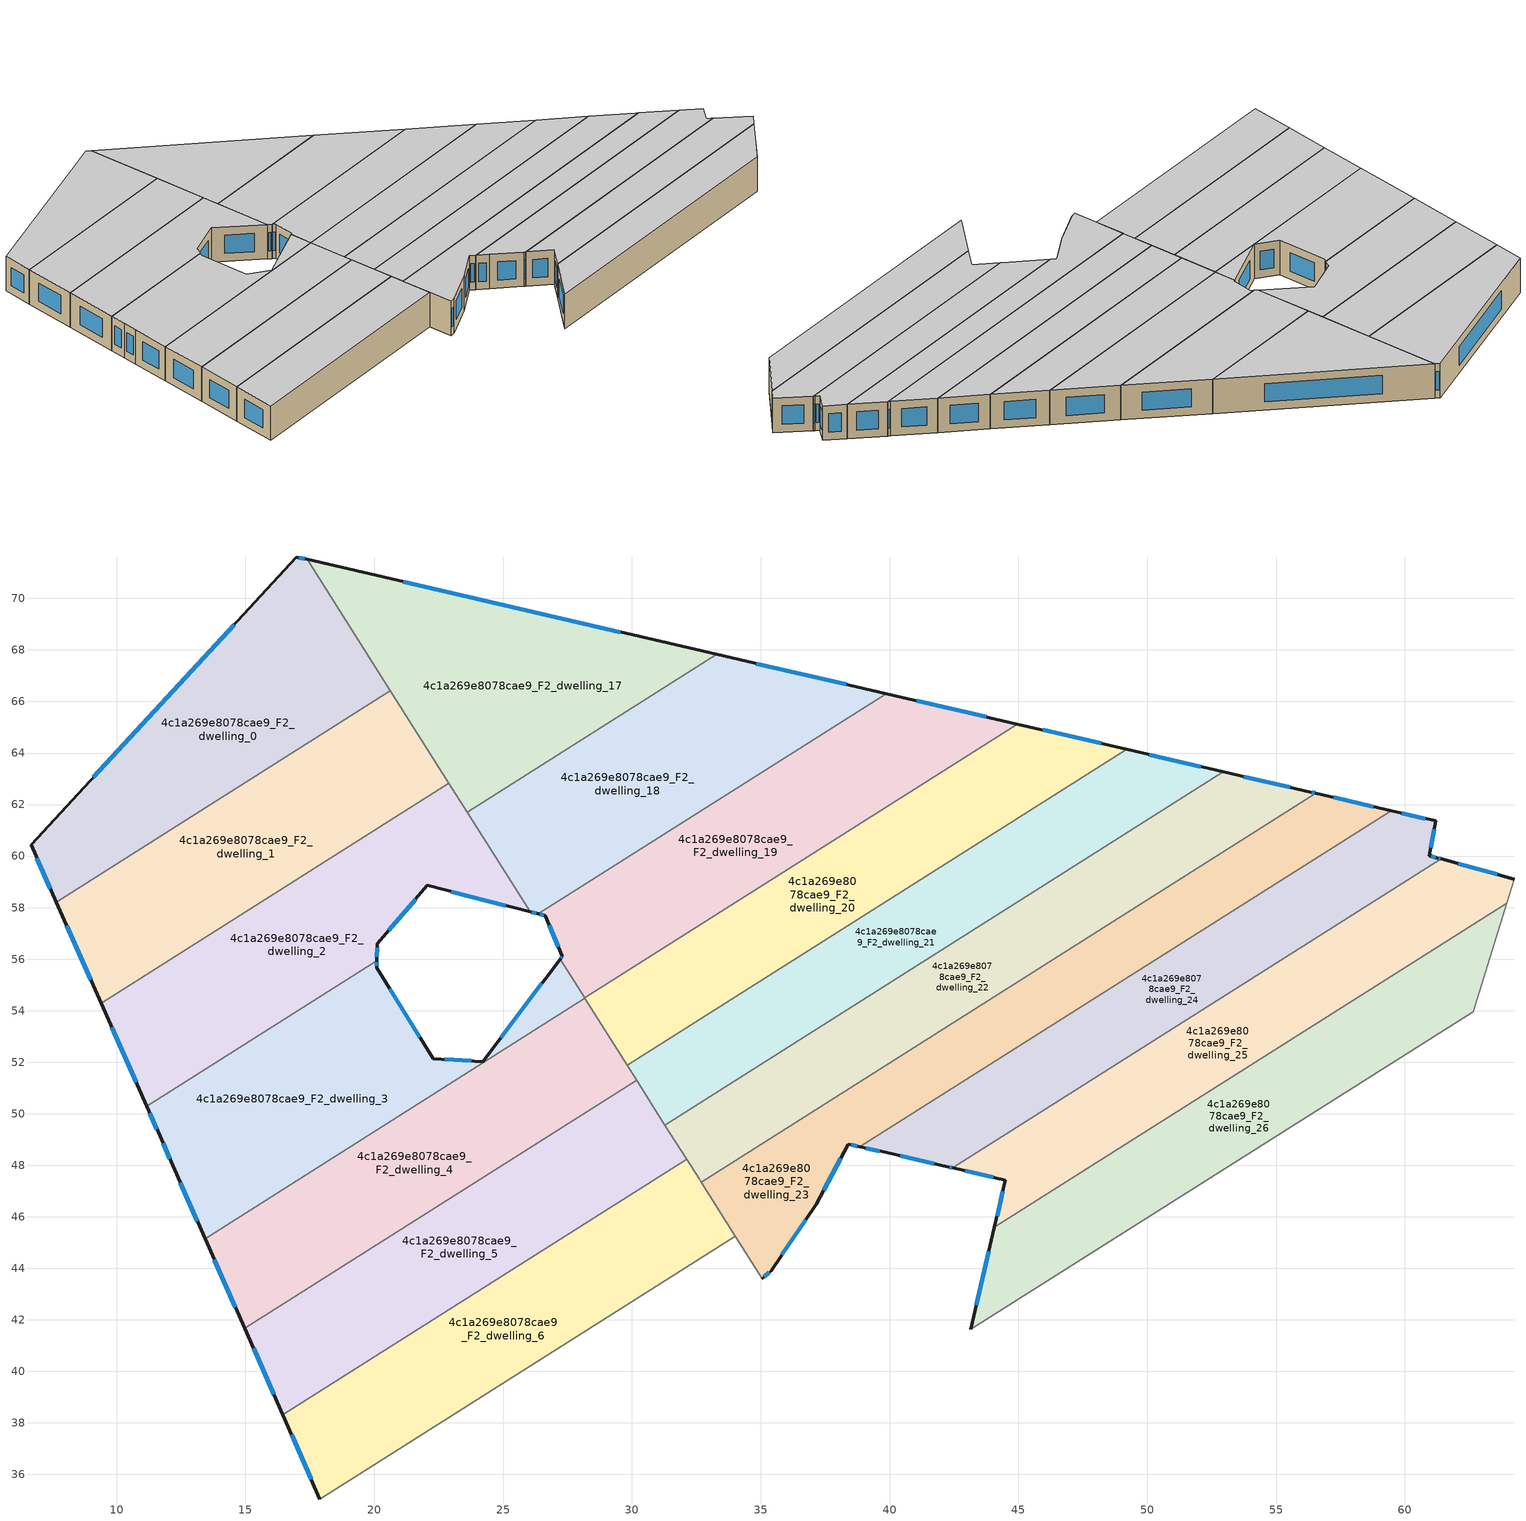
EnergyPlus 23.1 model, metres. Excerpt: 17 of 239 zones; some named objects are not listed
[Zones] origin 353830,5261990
4c1a269e8078cae9_F2_dwelling_0
 floor to 4c1a269e8078cae9_F1_dwelling_0 (EU_floor_Construction): 17.4,71.51 20.62,66.41 7.66,58.21 6.68,60.45 16.98,71.61 z6
 wall outside (EU_wall_Construction): 17.4,71.51 16.98,71.61 6.68,60.45 7.66,58.21 z6:9
 wall to 4c1a269e8078cae9_F2_dwelling_1 (EU_wall_Construction): 7.66,58.21 20.62,66.41 z6:9
 wall to 4c1a269e8078cae9_F2_dwelling_17 (EU_wall_Construction): 20.62,66.41 17.4,71.51 z6:9
 window (EU_Window_Construction): 6.91,59.92 7.43,58.74 / 14.56,68.99 9.1,63.07 / 17.3,71.53 17.08,71.59 z6.7:8.3
 ceiling to 4c1a269e8078cae9_F3_dwelling_0 (EU_floor_Construction): 20.62,66.41 17.4,71.51 16.98,71.61 6.68,60.45 7.66,58.21 z9
4c1a269e8078cae9_F2_dwelling_1
 floor to 4c1a269e8078cae9_F1_dwelling_1 (EU_floor_Construction): 20.62,66.41 22.9,62.82 9.4,54.29 7.66,58.21 z6
 wall outside (EU_wall_Construction): 7.66,58.21 9.4,54.29 z6:9
 wall to 4c1a269e8078cae9_F2_dwelling_2 (EU_wall_Construction): 9.4,54.29 22.9,62.82 z6:9
 wall to 4c1a269e8078cae9_F2_dwelling_17 (EU_wall_Construction): 22.9,62.82 20.62,66.41 z6:9
 window (EU_Window_Construction): 8.07,57.29 8.99,55.21 z6.7:8.3
 ceiling to 4c1a269e8078cae9_F3_dwelling_1 (EU_floor_Construction): 22.9,62.82 20.62,66.41 7.66,58.21 9.4,54.29 z9
4c1a269e8078cae9_F2_dwelling_17
 floor to 4c1a269e8078cae9_F1_dwelling_17 (EU_floor_Construction): 33.29,67.83 23.6,61.7 17.4,71.51 z6
 wall outside (EU_wall_Construction): 33.29,67.83 17.4,71.51 z6:9
 wall to 4c1a269e8078cae9_F2_dwelling_18 (EU_wall_Construction): 23.6,61.7 33.29,67.83 z6:9
 wall to 4c1a269e8078cae9_F2_dwelling_2 (EU_wall_Construction): 22.9,62.82 23.6,61.7 z6:9
 window (EU_Window_Construction): 29.56,68.69 21.13,70.65 z6.7:8.3
 ceiling to 4c1a269e8078cae9_F3_dwelling_17 (EU_floor_Construction): 33.29,67.83 17.4,71.51 23.6,61.7 z9
4c1a269e8078cae9_F2_dwelling_18
 floor to 4c1a269e8078cae9_F1_dwelling_18 (EU_floor_Construction): 39.87,66.3 26.36,57.76 26.05,57.84 23.6,61.7 33.29,67.83 z6
 wall outside (EU_wall_Construction): 39.87,66.3 33.29,67.83 / 26.05,57.84 26.36,57.76 z6:9
 wall to 4c1a269e8078cae9_F2_dwelling_19 (EU_wall_Construction): 26.36,57.76 39.87,66.3 z6:9
 wall to 4c1a269e8078cae9_F2_dwelling_2 (EU_wall_Construction): 23.6,61.7 26.05,57.84 z6:9
 window (EU_Window_Construction): 38.32,66.66 34.83,67.47 / 26.12,57.82 26.29,57.78 z6.7:8.3
 ceiling to 4c1a269e8078cae9_F3_dwelling_18 (EU_floor_Construction): 39.87,66.3 33.29,67.83 23.6,61.7 26.05,57.84 26.36,57.76 z9
4c1a269e8078cae9_F2_dwelling_19
 floor to 4c1a269e8078cae9_F1_dwelling_19 (EU_floor_Construction): 44.96,65.12 28.16,54.5 27.21,56 27.3,56.12 26.64,57.69 26.36,57.76 39.87,66.3 z6
 wall outside (EU_wall_Construction): 26.36,57.76 26.64,57.69 27.3,56.12 27.21,56 / 44.96,65.12 39.87,66.3 z6:9
 wall to 4c1a269e8078cae9_F2_dwelling_20 (EU_wall_Construction): 28.16,54.5 44.96,65.12 z6:9
 wall to 4c1a269e8078cae9_F2_dwelling_3 (EU_wall_Construction): 27.21,56 28.16,54.5 z6:9
 window (EU_Window_Construction): 26.43,57.74 26.58,57.71 / 43.76,65.4 41.06,66.03 / 27.28,56.09 27.23,56.03 / 26.8,57.32 27.14,56.49 z6.7:8.3
 ceiling to 4c1a269e8078cae9_F3_dwelling_19 (EU_floor_Construction): 44.96,65.12 39.87,66.3 26.36,57.76 26.64,57.69 27.3,56.12 27.21,56 28.16,54.5 z9
4c1a269e8078cae9_F2_dwelling_2
 floor to 4c1a269e8078cae9_F1_dwelling_2 (EU_floor_Construction): 22.9,62.82 26.05,57.84 22.06,58.86 20.11,56.6 20.09,55.94 11.17,50.29 9.4,54.29 z6
 wall outside (EU_wall_Construction): 20.09,55.94 20.11,56.6 22.06,58.86 26.05,57.84 / 9.4,54.29 11.17,50.29 z6:9
 wall to 4c1a269e8078cae9_F2_dwelling_3 (EU_wall_Construction): 11.17,50.29 20.09,55.94 z6:9
 window (EU_Window_Construction): 23,58.62 25.11,58.08 / 20.57,57.13 21.6,58.33 / 20.1,56.09 20.11,56.44 / 9.82,53.35 10.75,51.23 z6.7:8.3
 ceiling to 4c1a269e8078cae9_F3_dwelling_2 (EU_floor_Construction): 26.05,57.84 22.9,62.82 9.4,54.29 11.17,50.29 20.09,55.94 20.11,56.6 22.06,58.86 z9
4c1a269e8078cae9_F2_dwelling_20
 floor to 4c1a269e8078cae9_F1_dwelling_20 (EU_floor_Construction): 49.21,64.14 29.82,51.88 28.16,54.5 44.96,65.12 z6
 wall outside (EU_wall_Construction): 49.21,64.14 44.96,65.12 z6:9
 wall to 4c1a269e8078cae9_F2_dwelling_21 (EU_wall_Construction): 29.82,51.88 49.21,64.14 z6:9
 wall to 4c1a269e8078cae9_F2_dwelling_4 (EU_wall_Construction): 28.17,54.48 29.82,51.88 z6:9
 wall to 4c1a269e8078cae9_F2_dwelling_3 (EU_wall_Construction): 28.16,54.5 28.17,54.48 z6:9
 window (EU_Window_Construction): 48.21,64.37 45.95,64.89 z6.7:8.3
 ceiling to 4c1a269e8078cae9_F3_dwelling_20 (EU_floor_Construction): 49.21,64.14 44.96,65.12 28.16,54.5 29.82,51.88 z9
4c1a269e8078cae9_F2_dwelling_21
 floor to 4c1a269e8078cae9_F1_dwelling_21 (EU_floor_Construction): 52.96,63.27 31.28,49.56 29.82,51.88 49.21,64.14 z6
 wall outside (EU_wall_Construction): 52.96,63.27 49.21,64.14 z6:9
 wall to 4c1a269e8078cae9_F2_dwelling_22 (EU_wall_Construction): 31.28,49.56 52.96,63.27 z6:9
 wall to 4c1a269e8078cae9_F2_dwelling_5 (EU_wall_Construction): 30.18,51.31 31.28,49.56 z6:9
 wall to 4c1a269e8078cae9_F2_dwelling_4 (EU_wall_Construction): 29.82,51.88 30.18,51.31 z6:9
 window (EU_Window_Construction): 52.08,63.48 50.09,63.94 z6.7:8.3
 ceiling to 4c1a269e8078cae9_F3_dwelling_21 (EU_floor_Construction): 52.96,63.27 49.21,64.14 29.82,51.88 31.28,49.56 z9
4c1a269e8078cae9_F2_dwelling_22
 floor to 4c1a269e8078cae9_F1_dwelling_22 (EU_floor_Construction): 56.34,62.49 56.55,62.44 32.69,47.34 32.61,47.47 31.28,49.56 52.96,63.27 z6
 wall outside (EU_wall_Construction): 56.55,62.44 56.34,62.49 52.96,63.27 z6:9
 wall to 4c1a269e8078cae9_F2_dwelling_23 (EU_wall_Construction): 32.69,47.34 56.55,62.44 z6:9
 wall to 4c1a269e8078cae9_F2_dwelling_6 (EU_wall_Construction): 32.12,48.23 32.61,47.47 32.69,47.34 z6:9
 wall to 4c1a269e8078cae9_F2_dwelling_5 (EU_wall_Construction): 31.28,49.56 32.12,48.23 z6:9
 window (EU_Window_Construction): 55.55,62.67 53.75,63.09 / 56.5,62.45 56.39,62.47 z6.7:8.3
 ceiling to 4c1a269e8078cae9_F3_dwelling_22 (EU_floor_Construction): 56.55,62.44 56.34,62.49 52.96,63.27 31.28,49.56 32.61,47.47 32.69,47.34 z9
4c1a269e8078cae9_F2_dwelling_23
 floor to 4c1a269e8078cae9_F1_dwelling_23 (EU_floor_Construction): 59.47,61.76 38.85,48.72 38.4,48.82 37.15,46.49 35.4,43.92 35.06,43.6 32.69,47.34 56.55,62.44 z6
 wall outside (EU_wall_Construction): 59.47,61.76 56.55,62.44 / 35.06,43.6 35.4,43.92 37.15,46.49 38.4,48.82 38.85,48.72 z6:9
 wall to 4c1a269e8078cae9_F2_dwelling_24 (EU_wall_Construction): 38.85,48.72 59.47,61.76 z6:9
 wall to 4c1a269e8078cae9_F2_dwelling_7 (EU_wall_Construction): 34.01,45.25 35.06,43.6 z6:9
 wall to 4c1a269e8078cae9_F2_dwelling_6 (EU_wall_Construction): 32.69,47.34 34.01,45.25 z6:9
 window (EU_Window_Construction): 58.78,61.92 57.23,62.28 / 38.51,48.8 38.75,48.74 / 37.45,47.03 38.11,48.27 / 35.81,44.52 36.74,45.88 / 35.14,43.67 35.32,43.84 z6.7:8.3
 ceiling to 4c1a269e8078cae9_F3_dwelling_23 (EU_floor_Construction): 59.47,61.76 56.55,62.44 32.69,47.34 35.06,43.6 35.4,43.92 37.15,46.49 38.4,48.82 38.85,48.72 z9
4c1a269e8078cae9_F2_dwelling_24
 floor to 4c1a269e8078cae9_F1_dwelling_24 (EU_floor_Construction): 61.19,61.36 60.95,60.01 61.28,59.92 61.41,59.89 42.45,47.89 42.31,47.93 39.84,48.5 38.85,48.72 59.47,61.76 z6
 wall outside (EU_wall_Construction): 38.85,48.72 39.84,48.5 42.31,47.93 42.45,47.89 / 61.41,59.89 61.28,59.92 60.95,60.01 61.19,61.36 59.47,61.76 z6:9
 wall to 4c1a269e8078cae9_F2_dwelling_25 (EU_wall_Construction): 42.45,47.89 61.41,59.89 z6:9
 window (EU_Window_Construction): 40.42,48.36 41.73,48.06 / 39.08,48.67 39.61,48.55 / 60.79,61.46 59.87,61.67 / 61.01,60.33 61.13,61.05 / 61.2,59.94 61.03,59.99 / 61.38,59.9 61.31,59.92 / 42.34,47.92 42.42,47.9 z6.7:8.3
 ceiling to 4c1a269e8078cae9_F3_dwelling_24 (EU_floor_Construction): 61.41,59.89 61.28,59.92 60.95,60.01 61.19,61.36 59.47,61.76 38.85,48.72 39.84,48.5 42.31,47.93 42.45,47.89 z9
4c1a269e8078cae9_F2_dwelling_25
 floor to 4c1a269e8078cae9_F1_dwelling_25 (EU_floor_Construction): 64.25,59.11 63.96,58.17 44.07,45.59 44.49,47.42 42.45,47.89 61.41,59.89 z6
 wall outside (EU_wall_Construction): 42.45,47.89 44.49,47.42 44.07,45.59 / 64.25,59.11 61.41,59.89 z6:9
 wall to 4c1a269e8078cae9_F2_dwelling_26 (EU_wall_Construction): 44.07,45.59 63.96,58.17 z6:9
 wall adiabatic (EU_wall_Construction): 63.96,58.17 64.25,59.11 z6:9
 window (EU_Window_Construction): 44.4,46.99 44.17,46.02 / 42.93,47.78 44.01,47.53 / 63.58,59.29 62.07,59.7 z6.7:8.3
 ceiling to 4c1a269e8078cae9_F3_dwelling_25 (EU_floor_Construction): 63.96,58.17 64.25,59.11 61.41,59.89 42.45,47.89 44.49,47.42 44.07,45.59 z9
4c1a269e8078cae9_F2_dwelling_26
 floor to 4c1a269e8078cae9_F1_dwelling_26 (EU_floor_Construction): 63.96,58.17 62.66,53.97 43.16,41.63 44.07,45.59 z6
 wall outside (EU_wall_Construction): 44.07,45.59 43.16,41.63 z6:9
 wall to 4c1a269e8078cae9_F2_dwelling_27 (EU_wall_Construction): 43.16,41.63 62.66,53.97 z6:9
 wall adiabatic (EU_wall_Construction): 62.66,53.97 63.96,58.17 z6:9
 window (EU_Window_Construction): 43.86,44.66 43.37,42.56 z6.7:8.3
 ceiling to 4c1a269e8078cae9_F3_dwelling_26 (EU_floor_Construction): 62.66,53.97 63.96,58.17 44.07,45.59 43.16,41.63 z9
4c1a269e8078cae9_F2_dwelling_3
 floor to 4c1a269e8078cae9_F1_dwelling_3 (EU_floor_Construction): 27.21,56 28.17,54.48 13.43,45.15 12.18,48 11.69,49.12 11.17,50.29 20.09,55.94 20.09,55.67 22.29,52.14 24.21,52.02 z6
 wall outside (EU_wall_Construction): 27.21,56 24.21,52.02 22.29,52.14 20.09,55.67 20.09,55.94 / 11.17,50.29 11.69,49.12 12.18,48 13.43,45.15 z6:9
 wall to 4c1a269e8078cae9_F2_dwelling_4 (EU_wall_Construction): 13.43,45.15 28.17,54.48 z6:9
 window (EU_Window_Construction): 20.09,55.74 20.09,55.88 / 21.77,52.97 20.61,54.84 / 23.76,52.05 22.74,52.11 / 26.51,55.07 24.91,52.96 / 12.47,47.33 13.14,45.82 / 11.8,48.86 12.06,48.26 / 11.29,50.02 11.57,49.4 z6.7:8.3
 ceiling to 4c1a269e8078cae9_F3_dwelling_3 (EU_floor_Construction): 24.21,52.02 22.29,52.14 20.09,55.67 20.09,55.94 11.17,50.29 11.69,49.12 12.18,48 13.43,45.15 28.17,54.48 27.21,56 z9
4c1a269e8078cae9_F2_dwelling_4
 floor to 4c1a269e8078cae9_F1_dwelling_4 (EU_floor_Construction): 28.17,54.48 30.18,51.31 14.97,41.68 13.43,45.15 z6
 wall outside (EU_wall_Construction): 13.43,45.15 14.97,41.68 z6:9
 wall to 4c1a269e8078cae9_F2_dwelling_5 (EU_wall_Construction): 14.97,41.68 30.18,51.31 z6:9
 window (EU_Window_Construction): 13.79,44.34 14.61,42.5 z6.7:8.3
 ceiling to 4c1a269e8078cae9_F3_dwelling_4 (EU_floor_Construction): 30.18,51.31 28.17,54.48 13.43,45.15 14.97,41.68 z9
4c1a269e8078cae9_F2_dwelling_5
 floor to 4c1a269e8078cae9_F1_dwelling_5 (EU_floor_Construction): 30.18,51.31 32.12,48.23 16.45,38.32 14.97,41.68 z6
 wall outside (EU_wall_Construction): 14.97,41.68 16.45,38.32 z6:9
 wall to 4c1a269e8078cae9_F2_dwelling_6 (EU_wall_Construction): 16.45,38.32 32.12,48.23 z6:9
 window (EU_Window_Construction): 15.31,40.89 16.1,39.11 z6.7:8.3
 ceiling to 4c1a269e8078cae9_F3_dwelling_5 (EU_floor_Construction): 32.12,48.23 30.18,51.31 14.97,41.68 16.45,38.32 z9
4c1a269e8078cae9_F2_dwelling_6
 floor to 4c1a269e8078cae9_F1_dwelling_6 (EU_floor_Construction): 32.12,48.23 34.01,45.25 17.89,35.05 16.45,38.32 z6
 wall outside (EU_wall_Construction): 16.45,38.32 17.89,35.05 z6:9
 wall to 4c1a269e8078cae9_F2_dwelling_7 (EU_wall_Construction): 17.89,35.05 34.01,45.25 z6:9
 window (EU_Window_Construction): 16.79,37.55 17.56,35.82 z6.7:8.3
 ceiling to 4c1a269e8078cae9_F3_dwelling_6 (EU_floor_Construction): 34.01,45.25 32.12,48.23 16.45,38.32 17.89,35.05 z9
[Building]
EU S2 Campaign: North Axis=0; Terrain=City; Solar Distribution=FullExterior
[Site:Location]
Budapest.Ferenc.Liszt.Intl.AP: Latitude=47.437; Longitude=19.256; Time Zone=1; Elevation=185
[SizingPeriod:WeatherFileDays]
AnnualSizingPeriod: Begin Month=1; Begin Day of Month=1; End Month=12; End Day of Month=31; Day of Week for Start Day=Monday; Use Weather File Daylight Saving Period=No; Use Weather File Rain and Snow Indicators=No
[MATERIAL]
EU_InternalMass_Material: Roughness=MediumRough; Thickness=0.1; Conductivity=1; Density=1800; Specific Heat=900; Thermal Absorptance=0.9; Solar Absorptance=0.7; Visible Absorptance=0.7
[MATERIAL:NOMASS] Roughness=MediumRough; Thermal Absorptance=0.9; Solar Absorptance=0.7; Visible Absorptance=0.7
Name | Thermal Resistance
EU_wall_NoMass | 0.832559
EU_floor_NoMass | 0.872794
[WINDOWMATERIAL:SIMPLEGLAZINGSYSTEM]
EU_Window_SimpleGlazing: UFactor=2.79869; Solar Heat Gain Coefficient=0.75; Visible Transmittance=0.75
[CONSTRUCTION]
EU_wall_Construction: EU_wall_NoMass
EU_floor_Construction: EU_floor_NoMass
EU_Window_Construction: EU_Window_SimpleGlazing
EU_InternalMass_Construction: EU_InternalMass_Material
[ZONE] Type=1; Multiplier=1; Ceiling Height=autocalculate; Floor Area=autocalculate; Part of Total Floor Area=Yes
Name | Volume
4c1a269e8078cae9_F2_dwelling_0 | 199.47
4c1a269e8078cae9_F2_dwelling_1 | 199.476
4c1a269e8078cae9_F2_dwelling_17 | 199.45
4c1a269e8078cae9_F2_dwelling_18 | 199.473
4c1a269e8078cae9_F2_dwelling_19 | 199.465
4c1a269e8078cae9_F2_dwelling_2 | 202.986
4c1a269e8078cae9_F2_dwelling_20; 4c1a269e8078cae9_F2_dwelling_26 | 199.463
4c1a269e8078cae9_F2_dwelling_21 | 199.5
4c1a269e8078cae9_F2_dwelling_22 | 212.153
4c1a269e8078cae9_F2_dwelling_23 | 206.153
4c1a269e8078cae9_F2_dwelling_24 | 186.846
4c1a269e8078cae9_F2_dwelling_25 | 192.716
4c1a269e8078cae9_F2_dwelling_3 | 195.958
4c1a269e8078cae9_F2_dwelling_4 | 199.49
4c1a269e8078cae9_F2_dwelling_5 | 199.446
4c1a269e8078cae9_F2_dwelling_6 | 199.474
[INTERNALMASS] Construction=EU_InternalMass_Construction
Name | Zone or ZoneList | Surface Area
4c1a269e8078cae9_F2_dwelling_0_EU_InternalMass | 4c1a269e8078cae9_F2_dwelling_0 | 66.4902
4c1a269e8078cae9_F2_dwelling_1_EU_InternalMass | 4c1a269e8078cae9_F2_dwelling_1 | 66.4919
4c1a269e8078cae9_F2_dwelling_2_EU_InternalMass | 4c1a269e8078cae9_F2_dwelling_2 | 67.662
4c1a269e8078cae9_F2_dwelling_3_EU_InternalMass | 4c1a269e8078cae9_F2_dwelling_3 | 65.3195
4c1a269e8078cae9_F2_dwelling_4_EU_InternalMass | 4c1a269e8078cae9_F2_dwelling_4 | 66.4966
4c1a269e8078cae9_F2_dwelling_5_EU_InternalMass | 4c1a269e8078cae9_F2_dwelling_5 | 66.482
4c1a269e8078cae9_F2_dwelling_6_EU_InternalMass | 4c1a269e8078cae9_F2_dwelling_6 | 66.4914
4c1a269e8078cae9_F2_dwelling_17_EU_InternalMass | 4c1a269e8078cae9_F2_dwelling_17 | 66.4834
4c1a269e8078cae9_F2_dwelling_18_EU_InternalMass | 4c1a269e8078cae9_F2_dwelling_18 | 66.4909
4c1a269e8078cae9_F2_dwelling_19_EU_InternalMass | 4c1a269e8078cae9_F2_dwelling_19 | 66.4884
4c1a269e8078cae9_F2_dwelling_20_EU_InternalMass | 4c1a269e8078cae9_F2_dwelling_20 | 66.4875
4c1a269e8078cae9_F2_dwelling_21_EU_InternalMass | 4c1a269e8078cae9_F2_dwelling_21 | 66.5001
4c1a269e8078cae9_F2_dwelling_22_EU_InternalMass | 4c1a269e8078cae9_F2_dwelling_22 | 70.714
4c1a269e8078cae9_F2_dwelling_23_EU_InternalMass | 4c1a269e8078cae9_F2_dwelling_23 | 68.7216
4c1a269e8078cae9_F2_dwelling_24_EU_InternalMass | 4c1a269e8078cae9_F2_dwelling_24 | 62.2798
4c1a269e8078cae9_F2_dwelling_25_EU_InternalMass | 4c1a269e8078cae9_F2_dwelling_25 | 64.2409
4c1a269e8078cae9_F2_dwelling_26_EU_InternalMass | 4c1a269e8078cae9_F2_dwelling_26 | 66.4879
[OTHEREQUIPMENT] Fuel Type=Electricity; Design Level Calculation Method=Watts/Area; Power per Zone Floor Area=1; Fraction Latent=0; Fraction Radiant=0; Fraction Lost=0; Carbon Dioxide Generation Rate=0; EndUse Subcategory=EU_Step8_InternalGains
Name | Zone or ZoneList or Space or SpaceList | Schedule
EU_Step8_InternalGain_4c1a269e8078cae9_F2_dwelling_0_f000 | 4c1a269e8078cae9_F2_dwelling_0 | EU_Step8_GainSchedule_4c1a269e8078cae9_F2_dwelling_0_f000
EU_Step8_InternalGain_4c1a269e8078cae9_F2_dwelling_1_f000 | 4c1a269e8078cae9_F2_dwelling_1 | EU_Step8_GainSchedule_4c1a269e8078cae9_F2_dwelling_1_f000
EU_Step8_InternalGain_4c1a269e8078cae9_F2_dwelling_2_f000 | 4c1a269e8078cae9_F2_dwelling_2 | EU_Step8_GainSchedule_4c1a269e8078cae9_F2_dwelling_2_f000
EU_Step8_InternalGain_4c1a269e8078cae9_F2_dwelling_3_f000 | 4c1a269e8078cae9_F2_dwelling_3 | EU_Step8_GainSchedule_4c1a269e8078cae9_F2_dwelling_3_f000
EU_Step8_InternalGain_4c1a269e8078cae9_F2_dwelling_4_f000 | 4c1a269e8078cae9_F2_dwelling_4 | EU_Step8_GainSchedule_4c1a269e8078cae9_F2_dwelling_4_f000
EU_Step8_InternalGain_4c1a269e8078cae9_F2_dwelling_5_f000 | 4c1a269e8078cae9_F2_dwelling_5 | EU_Step8_GainSchedule_4c1a269e8078cae9_F2_dwelling_5_f000
EU_Step8_InternalGain_4c1a269e8078cae9_F2_dwelling_6_f000 | 4c1a269e8078cae9_F2_dwelling_6 | EU_Step8_GainSchedule_4c1a269e8078cae9_F2_dwelling_6_f000
EU_Step8_InternalGain_4c1a269e8078cae9_F2_dwelling_17_f000 | 4c1a269e8078cae9_F2_dwelling_17 | EU_Step8_GainSchedule_4c1a269e8078cae9_F2_dwelling_17_f000
EU_Step8_InternalGain_4c1a269e8078cae9_F2_dwelling_18_f000 | 4c1a269e8078cae9_F2_dwelling_18 | EU_Step8_GainSchedule_4c1a269e8078cae9_F2_dwelling_18_f000
EU_Step8_InternalGain_4c1a269e8078cae9_F2_dwelling_19_f000 | 4c1a269e8078cae9_F2_dwelling_19 | EU_Step8_GainSchedule_4c1a269e8078cae9_F2_dwelling_19_f000
EU_Step8_InternalGain_4c1a269e8078cae9_F2_dwelling_20_f000 | 4c1a269e8078cae9_F2_dwelling_20 | EU_Step8_GainSchedule_4c1a269e8078cae9_F2_dwelling_20_f000
EU_Step8_InternalGain_4c1a269e8078cae9_F2_dwelling_21_f000 | 4c1a269e8078cae9_F2_dwelling_21 | EU_Step8_GainSchedule_4c1a269e8078cae9_F2_dwelling_21_f000
EU_Step8_InternalGain_4c1a269e8078cae9_F2_dwelling_22_f000 | 4c1a269e8078cae9_F2_dwelling_22 | EU_Step8_GainSchedule_4c1a269e8078cae9_F2_dwelling_22_f000
EU_Step8_InternalGain_4c1a269e8078cae9_F2_dwelling_23_f000 | 4c1a269e8078cae9_F2_dwelling_23 | EU_Step8_GainSchedule_4c1a269e8078cae9_F2_dwelling_23_f000
EU_Step8_InternalGain_4c1a269e8078cae9_F2_dwelling_24_f000 | 4c1a269e8078cae9_F2_dwelling_24 | EU_Step8_GainSchedule_4c1a269e8078cae9_F2_dwelling_24_f000
EU_Step8_InternalGain_4c1a269e8078cae9_F2_dwelling_25_f000 | 4c1a269e8078cae9_F2_dwelling_25 | EU_Step8_GainSchedule_4c1a269e8078cae9_F2_dwelling_25_f000
EU_Step8_InternalGain_4c1a269e8078cae9_F2_dwelling_26_f000 | 4c1a269e8078cae9_F2_dwelling_26 | EU_Step8_GainSchedule_4c1a269e8078cae9_F2_dwelling_26_f000
[ZONEVENTILATION:DESIGNFLOWRATE] Schedule=EU_AlwaysOn; Design Flow Rate Calculation Method=AirChanges/Hour; Air Changes per Hour=0.475469; Ventilation Type=Natural; Fan Pressure Rise=0; Fan Total Efficiency=1; Constant Term Coefficient=1; Temperature Term Coefficient=0; Velocity Term Coefficient=0; Velocity Squared Term Coefficient=0; Minimum Indoor Temperature=-100; Maximum Indoor Temperature=100; Delta Temperature=-100; Minimum Outdoor Temperature=-100; Maximum Outdoor Temperature=100; Maximum Wind Speed=40
Name | Zone or ZoneList or Space or SpaceList
EU_ConstantAir_4c1a269e8078cae9_F2_dwelling_0 | 4c1a269e8078cae9_F2_dwelling_0
EU_ConstantAir_4c1a269e8078cae9_F2_dwelling_1 | 4c1a269e8078cae9_F2_dwelling_1
EU_ConstantAir_4c1a269e8078cae9_F2_dwelling_2 | 4c1a269e8078cae9_F2_dwelling_2
EU_ConstantAir_4c1a269e8078cae9_F2_dwelling_3 | 4c1a269e8078cae9_F2_dwelling_3
EU_ConstantAir_4c1a269e8078cae9_F2_dwelling_4 | 4c1a269e8078cae9_F2_dwelling_4
EU_ConstantAir_4c1a269e8078cae9_F2_dwelling_5 | 4c1a269e8078cae9_F2_dwelling_5
EU_ConstantAir_4c1a269e8078cae9_F2_dwelling_6 | 4c1a269e8078cae9_F2_dwelling_6
EU_ConstantAir_4c1a269e8078cae9_F2_dwelling_17 | 4c1a269e8078cae9_F2_dwelling_17
EU_ConstantAir_4c1a269e8078cae9_F2_dwelling_18 | 4c1a269e8078cae9_F2_dwelling_18
EU_ConstantAir_4c1a269e8078cae9_F2_dwelling_19 | 4c1a269e8078cae9_F2_dwelling_19
EU_ConstantAir_4c1a269e8078cae9_F2_dwelling_20 | 4c1a269e8078cae9_F2_dwelling_20
EU_ConstantAir_4c1a269e8078cae9_F2_dwelling_21 | 4c1a269e8078cae9_F2_dwelling_21
EU_ConstantAir_4c1a269e8078cae9_F2_dwelling_22 | 4c1a269e8078cae9_F2_dwelling_22
EU_ConstantAir_4c1a269e8078cae9_F2_dwelling_23 | 4c1a269e8078cae9_F2_dwelling_23
EU_ConstantAir_4c1a269e8078cae9_F2_dwelling_24 | 4c1a269e8078cae9_F2_dwelling_24
EU_ConstantAir_4c1a269e8078cae9_F2_dwelling_25 | 4c1a269e8078cae9_F2_dwelling_25
EU_ConstantAir_4c1a269e8078cae9_F2_dwelling_26 | 4c1a269e8078cae9_F2_dwelling_26
[HVACTEMPLATE:ZONE:IDEALLOADSAIRSYSTEM] System Availability Schedule=EU_AlwaysOn; Maximum Heating Supply Air Temperature=50; Minimum Cooling Supply Air Temperature=13; Maximum Heating Supply Air Humidity Ratio=0.0156; Minimum Cooling Supply Air Humidity Ratio=0.0077; Heating Limit=NoLimit; Cooling Limit=NoLimit; Heating Availability Schedule=EU_AlwaysOn; Cooling Availability Schedule=EU_CoolingOff; Dehumidification Control Type=ConstantSensibleHeatRatio; Cooling Sensible Heat Ratio=0.7; Dehumidification Setpoint=60; Humidification Control Type=None; Humidification Setpoint=30; Outdoor Air Method=None; Outdoor Air Flow Rate per Person=0.00944; Outdoor Air Flow Rate per Zone Floor Area=0; Outdoor Air Flow Rate per Zone=0; Demand Controlled Ventilation Type=None; Outdoor Air Economizer Type=NoEconomizer; Heat Recovery Type=None; Sensible Heat Recovery Effectiveness=0.7; Latent Heat Recovery Effectiveness=0.65
Name | Template Thermostat
4c1a269e8078cae9_F2_dwelling_0 | EU_HeatOnly_4c1a269e8078cae9_F2_dwelling_0
4c1a269e8078cae9_F2_dwelling_1 | EU_HeatOnly_4c1a269e8078cae9_F2_dwelling_1
4c1a269e8078cae9_F2_dwelling_2 | EU_HeatOnly_4c1a269e8078cae9_F2_dwelling_2
4c1a269e8078cae9_F2_dwelling_3 | EU_HeatOnly_4c1a269e8078cae9_F2_dwelling_3
4c1a269e8078cae9_F2_dwelling_4 | EU_HeatOnly_4c1a269e8078cae9_F2_dwelling_4
4c1a269e8078cae9_F2_dwelling_5 | EU_HeatOnly_4c1a269e8078cae9_F2_dwelling_5
4c1a269e8078cae9_F2_dwelling_6 | EU_HeatOnly_4c1a269e8078cae9_F2_dwelling_6
4c1a269e8078cae9_F2_dwelling_17 | EU_HeatOnly_4c1a269e8078cae9_F2_dwelling_17
4c1a269e8078cae9_F2_dwelling_18 | EU_HeatOnly_4c1a269e8078cae9_F2_dwelling_18
4c1a269e8078cae9_F2_dwelling_19 | EU_HeatOnly_4c1a269e8078cae9_F2_dwelling_19
4c1a269e8078cae9_F2_dwelling_20 | EU_HeatOnly_4c1a269e8078cae9_F2_dwelling_20
4c1a269e8078cae9_F2_dwelling_21 | EU_HeatOnly_4c1a269e8078cae9_F2_dwelling_21
4c1a269e8078cae9_F2_dwelling_22 | EU_HeatOnly_4c1a269e8078cae9_F2_dwelling_22
4c1a269e8078cae9_F2_dwelling_23 | EU_HeatOnly_4c1a269e8078cae9_F2_dwelling_23
4c1a269e8078cae9_F2_dwelling_24 | EU_HeatOnly_4c1a269e8078cae9_F2_dwelling_24
4c1a269e8078cae9_F2_dwelling_25 | EU_HeatOnly_4c1a269e8078cae9_F2_dwelling_25
4c1a269e8078cae9_F2_dwelling_26 | EU_HeatOnly_4c1a269e8078cae9_F2_dwelling_26
[SIZING:ZONE] Zone Cooling Design Supply Air Temperature Input Method=SupplyAirTemperature; Zone Cooling Design Supply Air Temperature=13; Zone Heating Design Supply Air Temperature Input Method=SupplyAirTemperature; Zone Heating Design Supply Air Temperature=50; Zone Cooling Design Supply Air Humidity Ratio=0.008; Zone Heating Design Supply Air Humidity Ratio=0.008; Cooling Design Air Flow Method=DesignDay; Cooling Design Air Flow Rate=0; Cooling Minimum Air Flow per Zone Floor Area=0.000762; Cooling Minimum Air Flow=0; Cooling Minimum Air Flow Fraction=0.2; Heating Design Air Flow Method=DesignDay; Heating Design Air Flow Rate=0; Heating Maximum Air Flow per Zone Floor Area=0.002032; Heating Maximum Air Flow=0.141576; Heating Maximum Air Flow Fraction=0.3; Account for Dedicated Outdoor Air System=No; Dedicated Outdoor Air System Control Strategy=NeutralSupplyAir; Dedicated Outdoor Air Low Setpoint Temperature for Design=autosize; Dedicated Outdoor Air High Setpoint Temperature for Design=autosize; Zone Load Sizing Method=Sensible Load Only No Latent Load; Zone Latent Cooling Design Supply Air Humidity Ratio Input Method=HumidityRatioDifference; Zone Cooling Design Supply Air Humidity Ratio Difference=0.005; Zone Latent Heating Design Supply Air Humidity Ratio Input Method=HumidityRatioDifference; Zone Humidification Design Supply Air Humidity Ratio Difference=0.005
4c1a269e8078cae9_F2_dwelling_0; 4c1a269e8078cae9_F2_dwelling_1; 4c1a269e8078cae9_F2_dwelling_2; 4c1a269e8078cae9_F2_dwelling_3; 4c1a269e8078cae9_F2_dwelling_4; 4c1a269e8078cae9_F2_dwelling_5; 4c1a269e8078cae9_F2_dwelling_6; 4c1a269e8078cae9_F2_dwelling_17; 4c1a269e8078cae9_F2_dwelling_18; 4c1a269e8078cae9_F2_dwelling_19; 4c1a269e8078cae9_F2_dwelling_20; 4c1a269e8078cae9_F2_dwelling_21; 4c1a269e8078cae9_F2_dwelling_22; 4c1a269e8078cae9_F2_dwelling_23; 4c1a269e8078cae9_F2_dwelling_24; 4c1a269e8078cae9_F2_dwelling_25; 4c1a269e8078cae9_F2_dwelling_26
[SCHEDULE:CONSTANT]
Name | Hourly Value
EU_AlwaysOn | 1
EU_CoolingOff | 0
[SCHEDULE:FILE] Column Number=1; Rows to Skip at Top=0; Number of Hours of Data=8760; Column Separator=Comma; Interpolate to Timestep=No; Minutes per Item=60; Adjust Schedule for Daylight Savings=Yes
Name | File
EU_Step8_GainSchedule_4c1a269e8078cae9_F2_dwelling_0_f000 | ../../schedules/4c1a269e8078cae9/4c1a269e8078cae9_F2_dwelling_0_f000_gain.csv
EU_Step8_GainSchedule_4c1a269e8078cae9_F2_dwelling_1_f000 | ../../schedules/4c1a269e8078cae9/4c1a269e8078cae9_F2_dwelling_1_f000_gain.csv
EU_Step8_GainSchedule_4c1a269e8078cae9_F2_dwelling_2_f000 | ../../schedules/4c1a269e8078cae9/4c1a269e8078cae9_F2_dwelling_2_f000_gain.csv
EU_Step8_GainSchedule_4c1a269e8078cae9_F2_dwelling_3_f000 | ../../schedules/4c1a269e8078cae9/4c1a269e8078cae9_F2_dwelling_3_f000_gain.csv
EU_Step8_GainSchedule_4c1a269e8078cae9_F2_dwelling_4_f000 | ../../schedules/4c1a269e8078cae9/4c1a269e8078cae9_F2_dwelling_4_f000_gain.csv
EU_Step8_GainSchedule_4c1a269e8078cae9_F2_dwelling_5_f000 | ../../schedules/4c1a269e8078cae9/4c1a269e8078cae9_F2_dwelling_5_f000_gain.csv
EU_Step8_GainSchedule_4c1a269e8078cae9_F2_dwelling_6_f000 | ../../schedules/4c1a269e8078cae9/4c1a269e8078cae9_F2_dwelling_6_f000_gain.csv
EU_Step8_GainSchedule_4c1a269e8078cae9_F2_dwelling_17_f000 | ../../schedules/4c1a269e8078cae9/4c1a269e8078cae9_F2_dwelling_17_f000_gain.csv
EU_Step8_GainSchedule_4c1a269e8078cae9_F2_dwelling_18_f000 | ../../schedules/4c1a269e8078cae9/4c1a269e8078cae9_F2_dwelling_18_f000_gain.csv
EU_Step8_GainSchedule_4c1a269e8078cae9_F2_dwelling_19_f000 | ../../schedules/4c1a269e8078cae9/4c1a269e8078cae9_F2_dwelling_19_f000_gain.csv
EU_Step8_GainSchedule_4c1a269e8078cae9_F2_dwelling_20_f000 | ../../schedules/4c1a269e8078cae9/4c1a269e8078cae9_F2_dwelling_20_f000_gain.csv
EU_Step8_GainSchedule_4c1a269e8078cae9_F2_dwelling_21_f000 | ../../schedules/4c1a269e8078cae9/4c1a269e8078cae9_F2_dwelling_21_f000_gain.csv
EU_Step8_GainSchedule_4c1a269e8078cae9_F2_dwelling_22_f000 | ../../schedules/4c1a269e8078cae9/4c1a269e8078cae9_F2_dwelling_22_f000_gain.csv
EU_Step8_GainSchedule_4c1a269e8078cae9_F2_dwelling_23_f000 | ../../schedules/4c1a269e8078cae9/4c1a269e8078cae9_F2_dwelling_23_f000_gain.csv
EU_Step8_GainSchedule_4c1a269e8078cae9_F2_dwelling_24_f000 | ../../schedules/4c1a269e8078cae9/4c1a269e8078cae9_F2_dwelling_24_f000_gain.csv
EU_Step8_GainSchedule_4c1a269e8078cae9_F2_dwelling_25_f000 | ../../schedules/4c1a269e8078cae9/4c1a269e8078cae9_F2_dwelling_25_f000_gain.csv
EU_Step8_GainSchedule_4c1a269e8078cae9_F2_dwelling_26_f000 | ../../schedules/4c1a269e8078cae9/4c1a269e8078cae9_F2_dwelling_26_f000_gain.csv
